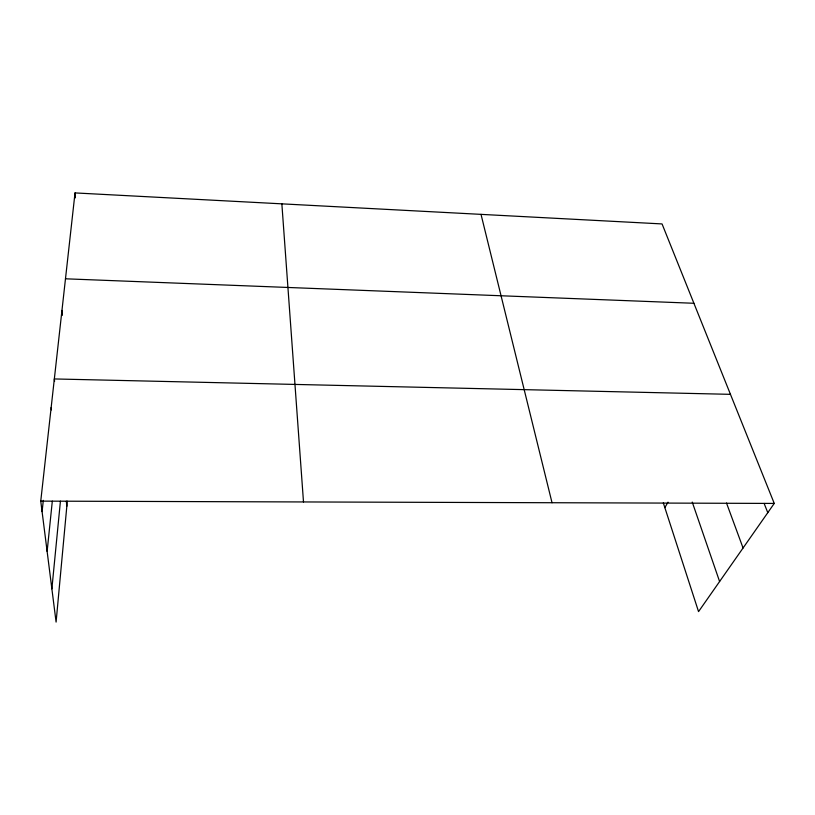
<?xml version="1.0" encoding="UTF-8"?>
<svg xmlns="http://www.w3.org/2000/svg" width="815" height="815" viewBox="0 0 815 815"><rect width="100%" height="100%" fill="white"/><g stroke="black" fill="none" stroke-linecap="round" stroke-linejoin="round"><path stroke-width="1.22" d="M67.299 501.215L56.092 622.079L40.75 501.123L75.031 192.921L662.055 223.931L774.25 503.426L698.547 611.617L663.318 502.906M51.875 588.827L60.422 501.174M47.127 551.419L52.313 501.164M42.085 511.616L43.317 500.359M664.846 507.633L668.015 502.162M40.75 501.123L774.25 503.426M730.464 394.338L54.34 378.944L54.574 381.369M65.475 278.801L693.901 303.272M764.144 503.456L767.781 512.676M726.511 503.028L743.066 547.996M692.241 502.081L719.604 581.533M481.013 214.365L552.03 502.733M51.162 407.49L51.416 409.894M66.331 501.194L66.83 506.237M61.96 310.434L62.378 315.344M281.858 203.852L303.496 501.948M75.031 192.921L75.357 197.862"/></g></svg>
